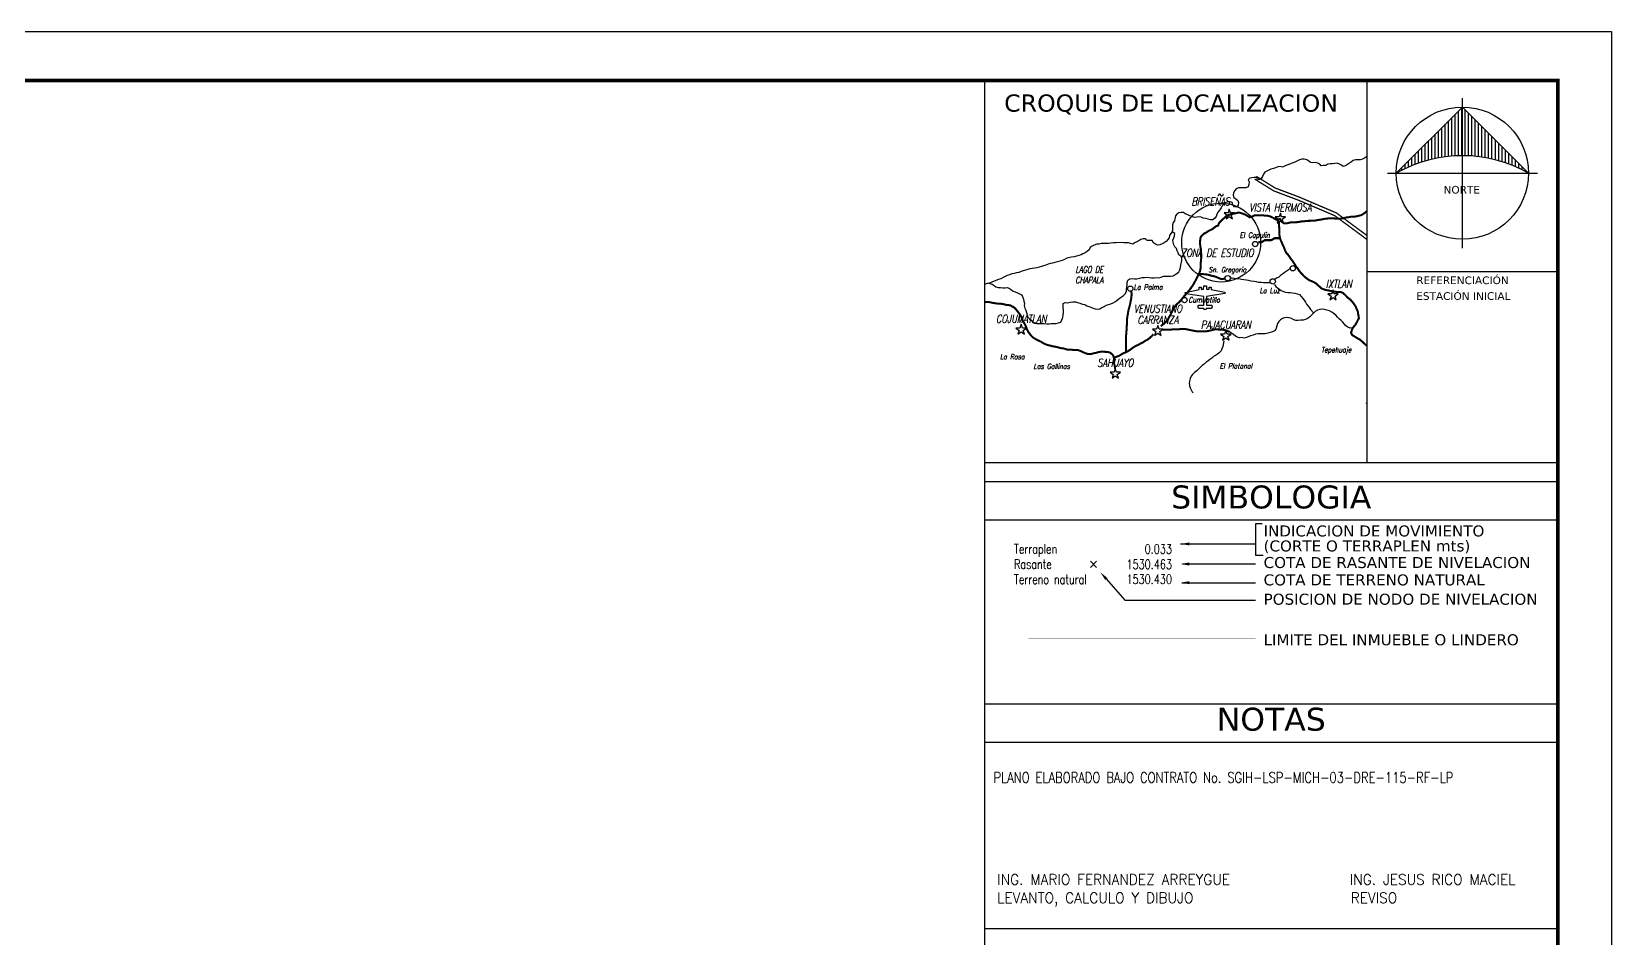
# Model space of a CAD drawing. Extents: x -258 to 258, y -173 to 173.
# Drawn here: x 0 to 258.3, y 24.8 to 173 of the extents above; entities that cross this region are included whole.
import ezdxf
from ezdxf.enums import TextEntityAlignment as Align

# ---------------------------------------------------------------- set-up
doc = ezdxf.new("R2010")
doc.units = 0
doc.header["$MEASUREMENT"] = 0
doc.header["$PDMODE"] = 3
doc.header["$PDSIZE"] = 0.5
doc.layers.get('0').update_dxf_attribs({"linetype": 'CONTINUOUS'})
for name, color, linetype in [('cotas', 7, 'CONTINUOUS'), ('CURVASTN', 3, 'CONTINUOUS'), ('LINEALMP', 3, 'CONTINUOUS'), ('PP', 7, 'CONTINUOUS'), ('prov', 7, 'CONTINUOUS')]:
    doc.layers.add(name, color=color, linetype=linetype)
doc.styles.add('ROMANS', font='romans.shx')
doc.styles.add('SS', font='verdana.TTF', dxfattribs={"width": 0.9})

# ---------------------------------------------------------------- blocks, each defined once
blk = doc.blocks.new('CITY')
blk.add_lwpolyline([(-1.01, -1.39), (0, -0.66), (1.01, -1.39), (0.62, -0.2), (1.63, 0.53), (0.39, 0.53), (0, 1.72), (-0.39, 0.53), (-1.63, 0.53), (-0.62, -0.2)], close=True)
at = {"style": 'ROMANS', "oblique": 12, "width": 0.75}
blk.add_attdef('CIUDAD', text='', height=2.5, dxfattribs=at).set_placement((0, 2.22), align=Align.CENTER)
blk = doc.blocks.new('terraplenn')
at = {"layer": 'cotas', "color": 5}
blk.add_point((0, 0), dxfattribs=at)
at = {"layer": 'cotas', "color": 5, "style": 'ROMANS', "width": 0.75}
for s, p in [('Terraplen', (-4.064, 0.549)), ('Rasante', (-4.064, -0.229)), ('Terreno natural', (-4.064, -1.006))]:
    blk.add_text(s, height=0.48, dxfattribs=at).set_placement(p)
at = {"layer": 'cotas', "color": 5, "style": 'ROMANS', "width": 0.75, "flags": 4}
for tag, p in [('TERRAPLEN', (4.003, 0.54)), ('RASANTE', (4.003, -0.239)), ('TERRENONATURAL', (4.003, -1))]:
    blk.add_attdef(tag, text='', height=0.48, dxfattribs=at).set_placement(p, align=Align.RIGHT)

msp = doc.modelspace()

# ---------------------------------------------------------------- hatches: boundary and pattern name
at = {"layer": 'PP'}
h = msp.add_hatch(dxfattribs=at)
h.set_pattern_fill('LINE', scale=4.374944, angle=90, style=0)
h.set_pattern_definition([(90, (-300.42614, -197.4655), (-0.54686806, 1e-12), [])])
edge = h.paths.add_edge_path()
edge.add_arc((233.94, 130.88), 21.86, 60.3716, 119.6284, ccw=False)
edge.add_line((244.75, 149.88), (233.94, 160.69))
edge.add_line((233.94, 160.69), (223.14, 149.88))

# ---------------------------------------------------------------- linework, layer by layer
for points in [[(218.32, 152.61), (218.27, 152.56), (217.94, 152.34), (217.62, 152.16), (217.23, 152.05), (216.87, 152.07), (216.49, 152.07), (216.1, 151.98), (215.8, 151.76), (215.5, 151.5), (215.14, 151.28), (214.82, 151.08), (214.46, 150.96), (214.18, 151.21), (213.85, 151.36), (213.49, 151.53), (213.1, 151.47), (212.69, 151.43), (212.31, 151.4), (211.94, 151.34), (211.61, 151.14), (211.23, 151.11), (210.87, 151.08), (210.62, 151.35), (210.29, 151.54), (209.9, 151.64), (209.49, 151.57), (209.13, 151.6), (208.82, 151.87), (208.49, 152.06), (208.1, 152.19), (207.69, 152.18), (207.32, 152.07), (206.97, 151.92), (206.64, 151.76), (206.29, 151.58), (205.93, 151.47), (205.57, 151.32), (205.22, 151.18), (204.86, 151.03), (204.51, 150.89), (204.14, 150.98), (203.76, 150.91), (203.4, 150.77), (203.05, 150.65), (202.64, 150.56), (202.31, 150.39), (201.98, 150.19), (201.65, 150.02), (201.4, 149.71), (201.27, 149.36), (201.08, 149.08), (200.79, 148.82), (200.42, 148.85), (200.31, 149.2), (199.92, 149.2), (199.54, 149.14), (199.18, 149.05), (198.9, 148.8), (199.08, 148.47), (199.03, 148.05), (198.9, 147.66), (198.51, 147.5), (198.08, 147.49), (197.69, 147.51), (197.32, 147.48), (196.97, 147.34), (196.72, 147.03), (196.54, 146.69), (196.49, 146.28), (196.6, 145.89), (196.91, 145.68), (197.25, 145.43), (197.34, 145.08), (197.29, 144.67), (197.05, 144.35), (196.68, 144.37), (196.43, 144.7), (196.32, 145.06), (195.98, 145.22), (195.6, 145.21), (195.24, 145.07), (194.91, 144.85), (194.67, 144.54), (194.48, 144.2), (194.27, 143.87), (194.02, 143.57), (193.81, 143.17), (193.68, 142.82), (193.45, 142.51), (193.16, 142.28), (192.77, 142.28), (192.38, 142.38), (191.97, 142.46), (191.58, 142.53), (191.22, 142.69), (190.86, 142.77), (190.5, 142.68), (190.11, 142.65), (189.76, 142.81), (189.37, 142.91), (189.03, 143.08), (188.64, 143.23), (188.34, 143.45), (187.95, 143.47), (187.6, 143.39), (187.27, 143.19), (187.05, 142.88), (186.95, 142.44), (186.9, 142.08), (186.65, 141.8), (186.52, 141.44), (186.56, 141.08), (186.56, 140.69), (186.51, 140.31), (186.27, 140.03), (186.08, 139.7), (185.98, 139.33), (185.76, 139.03), (185.51, 138.72), (185.19, 138.52), (184.86, 138.35), (184.5, 138.18), (184.09, 138.11), (183.75, 138.3), (183.42, 138.52), (183.2, 138.85), (182.81, 138.87), (182.4, 138.89), (182.12, 139.14), (181.73, 139.16), (181.37, 139.04), (181.05, 138.84), (180.72, 138.68), (180.36, 138.5), (180.06, 138.28), (179.7, 138.36), (179.34, 138.51), (178.95, 138.48), (178.54, 138.5), (178.15, 138.53), (177.29, 138.51), (176.92, 138.48), (176.47, 138.42), (176.08, 138.36), (175.7, 138.38), (174.9, 138.36), (174.52, 138.3), (174.15, 138.25), (173.74, 138.13), (173.39, 137.95), (173.11, 137.71), (172.9, 137.34), (172.6, 137.09), (172.28, 136.86), (171.91, 136.69), (171.59, 136.52), (171.23, 136.43), (170.85, 136.32), (170.46, 136.23), (170.02, 136.14), (169.25, 135.97), (168.87, 135.79), (168.49, 135.62), (168.1, 135.51), (167.74, 135.39), (167.33, 135.3), (166.94, 135.18), (166.59, 135.1), (166.23, 134.98), (165.82, 134.83), (165.46, 134.72), (165.11, 134.6), (164.75, 134.52), (164.37, 134.43), (163.98, 134.37), (163.62, 134.31), (163.24, 134.22), (162.88, 134.13), (162.52, 134.04), (162.14, 133.93), (161.78, 133.81), (161.4, 133.67), (161.04, 133.58), (160.68, 133.49), (160.27, 133.4), (159.88, 133.26), (159.53, 133.14), (159.18, 132.97), (158.85, 132.8), (158.49, 132.63), (158.1, 132.49), (157.39, 132.2), (156.62, 131.91), (156.27, 131.82), (155.91, 131.71), (155.82, 131.68)], [(168.56, 126.2), (168.59, 126.29), (168.69, 126.71), (168.74, 127.09), (168.75, 127.46), (168.67, 127.84), (168.69, 128.6), (169.02, 128.75), (169.4, 128.71), (169.82, 128.78), (170.24, 128.85), (170.66, 128.84), (171.04, 128.76), (171.42, 128.62), (171.83, 128.48), (172.21, 128.39), (172.54, 128.22), (172.87, 128.08), (173.21, 127.95), (173.57, 127.82), (173.91, 127.69), (174.28, 127.63), (174.66, 127.71), (175, 127.91), (175.35, 128.08), (175.68, 128.28), (176.1, 128.39), (176.49, 128.51), (176.87, 128.67), (177.21, 128.88), (177.51, 129.13), (177.84, 129.4), (178.23, 129.65), (178.53, 129.89), (178.83, 130.14), (179, 130.52), (179.05, 130.89), (179.1, 131.27), (179.11, 131.65), (179.15, 132.02), (179.25, 132.39), (179.55, 132.6), (179.93, 132.68), (180.31, 132.63), (180.72, 132.62), (181.18, 132.73), (181.56, 132.81), (181.98, 132.84), (182.36, 132.88), (182.74, 132.82), (183.11, 132.78), (183.53, 132.77), (183.96, 132.8), (184.33, 132.79), (184.71, 132.87), (185.05, 133.03), (185.43, 133.03), (185.84, 133.05), (186.22, 133.05), (186.64, 133.12), (186.98, 133.29), (187.28, 133.49), (187.58, 133.73), (187.76, 134.06), (187.85, 134.44), (187.9, 134.85), (188.08, 135.61), (188.09, 135.98), (187.89, 136.33), (187.6, 136.54), (187.47, 136.88), (187.32, 137.21), (187.2, 137.56), (186.95, 137.86), (186.75, 138.19), (186.64, 138.58), (186.59, 138.95), (186.74, 139.29), (186.87, 139.65), (186.91, 140.03), (186.48, 140.27)], [(156.48, 131.88), (157.06, 131.73), (157.39, 131.51), (157.68, 131.3), (158.06, 131.21), (158.42, 131.2), (158.8, 131.15), (159.18, 131.15), (159.55, 131.17), (159.9, 131.04), (160.22, 130.83), (160.51, 130.61), (160.84, 130.47), (161.18, 130.34), (161.51, 130.18), (161.84, 130), (162.04, 129.7), (162.16, 129.31), (162.23, 128.94), (162.35, 128.6), (162.31, 128.23), (162.38, 127.8), (162.55, 127.46), (162.66, 127.08), (162.78, 126.71), (162.89, 126.33), (163.14, 126.06), (163.43, 125.85), (163.67, 125.56), (164, 125.38), (164.38, 125.32), (165.56, 125.3), (165.98, 125.25), (166.36, 125.25), (166.73, 125.28), (167.11, 125.32), (167.53, 125.31), (167.91, 125.39), (168.29, 125.54), (168.46, 125.88), (168.56, 126.2)], [(202.59, 131.93), (201.77, 131.98), (201.4, 131.98), (201.03, 132.03), (200.67, 132.03), (200.28, 132.1), (199.89, 132.15), (199.4, 132.23), (198.98, 132.33), (198.62, 132.38), (198.2, 132.46), (197.82, 132.51), (197.4, 132.59), (197.03, 132.62), (196.64, 132.67), (196.28, 132.71), (196.01, 132.71)], [(205.75, 134.23), (205.44, 134.04), (205.11, 133.8), (204.82, 133.58), (204.51, 133.36), (204.19, 133.16), (203.91, 132.9), (203.57, 132.71), (203.27, 132.48), (203.16, 132.42)], [(203.24, 131.67), (203.42, 131.36), (203.71, 131.13), (204.03, 130.92), (204.33, 130.71), (204.67, 130.56), (205.04, 130.44), (205.4, 130.38), (205.79, 130.35), (206.18, 130.33), (206.57, 130.28), (206.93, 130.18), (207.3, 130.02), (207.61, 129.71), (207.84, 129.4), (208.06, 129.11), (208.28, 128.81), (208.47, 128.47), (208.71, 128.16), (208.94, 127.88), (209.13, 127.57), (209.65, 127.01)], [(216.01, 124.59), (215.61, 124.55), (215.21, 124.72), (214.89, 124.9), (214.67, 125.22), (214.4, 125.54), (214.11, 125.78), (213.84, 126.02), (213.54, 126.32), (213.29, 126.61), (212.97, 126.87), (212.59, 127.14), (212.19, 127.35), (211.79, 127.51), (211.41, 127.62), (211.01, 127.67), (210.63, 127.58), (210.23, 127.47), (209.89, 127.25), (209.57, 126.93), (209.22, 126.64), (208.95, 126.34), (208.63, 126.12), (208.29, 125.96), (207.91, 125.85), (207.53, 125.85), (207.11, 125.79), (206.73, 125.77), (206.36, 125.92), (206.03, 126.13), (205.63, 126.24), (205.25, 126.29), (204.88, 126.23), (204.51, 126.12), (204.19, 125.91), (203.92, 125.62), (203.74, 125.29), (203.52, 124.54), (203.33, 124.16), (202.91, 123.97), (202.51, 123.83), (202.14, 123.75), (201.68, 123.64), (201.28, 123.61), (200.87, 123.61), (200.5, 123.59), (200.1, 123.55), (199.73, 123.39), (199.32, 123.28), (198.63, 123.01), (198.28, 122.93), (197.88, 123), (197.5, 122.95), (197.13, 123.05), (196.83, 123.21), (196.53, 123.51), (196.18, 123.75), (195.86, 123.93)], [(194.93, 122.46), (194.76, 121.52), (194.61, 121.16), (194.48, 120.82), (194.17, 120.53), (193.88, 120.3), (193.58, 120.09), (193.26, 119.91), (192.98, 119.64), (192.66, 119.42), (192.33, 119.16), (192.02, 118.92), (191.71, 118.66), (191.42, 118.42), (191.14, 118.16), (190.85, 117.9), (190.52, 117.59), (190.15, 117.28), (189.82, 116.99), (189.59, 116.71), (189.43, 116.32), (189.3, 115.9), (189.28, 115.53), (189.33, 115.17), (189.46, 114.78), (189.59, 114.45), (189.78, 114.14), (189.93, 113.95)], [(201.19, 92.56), (200.13, 92.56), (200.13, 87.45), (201.36, 87.45)]]:
    msp.add_lwpolyline(points)
for points, const_width in [([(218.32, 139.06), (213.06, 142.94), (207.07, 145.49), (203.09, 146.99), (199.98, 148.92)], 0.209), ([(218.32, 139.71), (213.33, 143.39), (207.27, 145.97), (203.32, 147.46), (200.26, 149.36)], 0.209), ([(194.85, 142.42), (194.21, 141.81), (193.99, 141.31), (193.65, 141.2), (193.37, 140.96), (193.03, 140.72), (192.63, 140.53), (192.31, 140.36), (192.01, 140.15), (191.69, 139.98), (191.4, 139.74), (191.16, 139.44), (191.08, 139.07), (191.06, 138.7), (191.06, 138.32), (191.09, 137.94), (191.15, 137.57), (191.15, 137.17), (191.18, 136.79), (191.23, 136.39), (191.24, 136.01), (191.21, 135.64), (191.16, 135.18), (191.13, 134.78), (191.14, 134.36), (191.08, 133.98), (190.95, 133.6), (190.77, 133.28), (190.61, 132.9), (190.45, 132.58), (190.27, 132.26), (190.08, 131.91), (189.9, 131.59), (189.65, 131.24), (189.41, 130.88), (188.88, 130.24), (188.64, 129.97), (188.38, 129.68), (188.14, 129.38), (187.9, 129.08), (187.66, 128.81), (187.34, 128.54), (187.07, 128.27), (186.81, 127.89), (186.6, 127.52), (186.41, 127.11), (186.23, 126.74), (186.01, 126.39), (185.8, 125.96), (185.56, 125.69), (185.27, 125.37), (184.97, 125.13), (184.63, 124.88)], 0.335), ([(218.32, 121.58), (218.31, 121.63), (218.06, 121.89), (217.77, 122.16), (217.5, 122.4), (217.2, 122.66), (216.85, 122.85), (216.48, 123.09), (216.15, 123.27), (215.86, 123.49), (215.75, 123.83), (215.86, 124.18), (215.99, 124.53), (216.22, 124.83), (216.46, 125.12), (216.65, 125.45), (216.84, 125.83), (217.02, 126.15), (216.97, 126.52), (216.89, 126.93), (216.83, 127.35), (216.66, 127.67), (216.5, 128.05), (216.31, 128.37), (216.07, 128.71), (215.8, 129.01), (215.55, 129.27), (215.21, 129.51), (214.96, 129.78), (214.42, 130.31), (214.05, 130.44), (213.67, 130.44), (213.24, 130.49), (212.87, 130.51), (212.47, 130.6), (212.11, 130.7), (211.63, 130.78), (211.23, 130.91), (210.88, 131.04), (210.59, 131.33), (210.29, 131.6), (209.99, 131.87), (209.64, 132.08), (209.29, 132.23), (208.92, 132.37), (208.62, 132.58), (208.27, 132.85), (208, 133.09), (207.73, 133.38), (207.46, 133.68), (207.22, 133.97), (207, 134.32), (206.76, 134.61), (206.57, 134.93), (206.14, 135.57), (205.9, 135.87), (205.68, 136.21), (205.41, 136.59), (205.14, 136.87), (204.95, 137.27), (204.79, 137.68), (204.65, 138.03), (204.48, 138.37), (204.32, 138.75), (204.16, 139.1), (204.08, 139.52), (204, 139.87), (203.99, 141.02), (203.96, 141.48), (203.93, 141.85), (203.71, 142.17), (203.39, 142.34), (203.07, 142.55), (202.69, 142.73), (202.31, 142.89), (201.91, 142.94), (201.54, 142.96), (201.13, 143.01), (200.33, 143.01), (199.96, 142.98), (199.56, 142.79), (199.16, 142.66), (198.55, 143.06), (197.97, 143.28), (197.43, 143.46), (196.76, 143.3), (195.99, 143.16), (195.36, 142.88), (194.85, 142.42)], 0.335), ([(204.06, 142.55), (204.17, 142.2), (204.41, 141.93), (204.79, 141.67), (205.16, 141.67), (205.52, 141.75), (205.92, 141.84), (206.72, 141.85), (207.15, 141.9), (207.57, 141.98), (208, 142.01), (208.43, 142.07), (208.8, 142.09), (209.61, 142.1), (209.99, 142.16), (210.41, 142.24), (210.81, 142.29), (211.22, 142.38), (211.73, 142.46), (212.23, 142.49), (212.61, 142.49), (213.12, 142.47), (213.6, 142.44), (214.03, 142.45), (214.41, 142.5), (214.86, 142.62), (215.26, 142.67), (215.69, 142.75), (216.17, 142.78), (216.6, 142.81), (217, 142.92), (217.38, 143.01), (217.72, 143.2), (218.02, 143.41), (218.29, 143.66), (218.32, 143.69)], 0.335), ([(200.59, 138.61), (201.12, 138.61), (201.65, 138.93), (202.71, 138.93), (203.24, 139.25), (204.03, 139.25)], 0.356), ([(195.15, 132.68), (194.84, 132.6), (194.44, 132.6), (194.04, 132.76), (193.7, 132.92), (193.32, 133.03), (192.96, 133.1), (192.62, 133.21), (192.22, 133.31), (191.84, 133.34), (191.46, 133.39), (191.06, 133.41), (190.95, 133.41)], 0.335), ([(179.83, 130.61), (179.83, 130.45), (179.86, 130.07), (179.83, 129.68), (179.78, 129.29), (179.68, 128.85), (179.61, 128.45), (179.5, 128.01), (179.38, 127.6), (179.3, 127.24), (179.25, 126.85), (179.17, 126.46), (179.12, 126.06), (179.09, 125.62), (179.09, 125.21), (179.07, 124.85), (179.07, 124.46), (179.02, 124.09), (179, 123.73), (178.95, 123.32), (178.95, 122.51), (178.92, 122.09), (178.93, 120.98), (178.98, 120.69)], 0.335), ([(155.82, 128.84), (156.36, 128.84), (156.76, 128.77), (157.22, 128.66), (157.62, 128.61), (158.05, 128.53), (158.48, 128.53), (158.85, 128.48), (159.26, 128.37), (159.63, 128.32), (160.01, 128.28), (160.36, 128.09), (160.68, 127.9), (160.97, 127.61), (161.46, 126.96), (161.71, 126.62), (161.87, 126.28), (162, 125.92), (162.17, 125.6), (162.35, 125.28), (162.52, 124.96), (162.79, 124.27), (162.96, 123.95), (163.19, 123.63), (163.42, 123.33), (163.68, 123.07), (164.03, 122.83), (164.38, 122.64), (164.76, 122.46), (165.13, 122.28), (165.46, 122.06), (165.8, 121.9), (166.18, 121.77), (166.53, 121.7), (166.88, 121.59), (167.28, 121.53), (167.66, 121.46), (168, 121.35), (168.36, 121.27), (168.76, 121.22), (169.16, 121.09), (169.54, 121.01), (169.91, 121.04), (170.28, 120.99), (170.69, 120.99), (171.09, 120.95), (171.44, 120.84), (171.84, 120.65), (172.19, 120.5), (172.54, 120.36), (172.92, 120.31), (173.32, 120.34), (173.69, 120.45), (174.07, 120.51), (174.47, 120.64), (174.85, 120.69), (175.22, 120.69), (175.97, 120.65), (176.32, 120.54), (176.62, 120.33), (176.86, 120.07), (177, 119.56), (177, 118.75), (177.11, 118.35), (177.16, 117.95)], 0.335), ([(185.03, 124.26), (185.11, 124.27), (185.52, 124.3), (185.89, 124.28), (186.27, 124.3), (186.7, 124.36), (187.47, 124.36), (187.85, 124.39), (188.65, 124.39), (189.05, 124.32), (189.41, 124.24), (189.78, 124.17), (190.18, 124.08), (190.55, 124.03), (190.96, 124.03), (191.36, 124.01), (191.79, 124.01), (192.16, 124.04), (192.62, 124.13), (193.02, 124.23), (193.45, 124.34), (193.85, 124.35), (194.28, 124.29), (194.71, 124.3), (195.14, 124.22), (195.52, 124.09), (195.86, 123.93)], 0.335), ([(183.43, 123.55), (183.38, 123.48), (183.08, 123.18), (182.76, 122.89), (182.44, 122.65), (182.1, 122.48), (181.78, 122.26), (181.38, 122.05), (180.97, 121.83), (180.57, 121.65), (180.23, 121.45), (179.91, 121.23), (179.61, 121), (179.24, 120.77), (178.89, 120.58), (178.52, 120.45), (178.19, 120.26), (177.85, 120.04), (177.51, 119.91), (177.13, 119.77), (176.97, 119.66)], 0.335)]:
    msp.add_lwpolyline(points, dxfattribs=dict(const_width=const_width))
at = {"linetype": 'Continuous'}
msp.add_lwpolyline([(195.08, 130.2), (192.09, 129.73), (192.09, 128.31), (192.86, 128.31), (192.9, 128.31), (192.93, 128.29), (192.96, 128.26), (192.98, 128.23), (193, 128.19), (193.01, 128.14), (193.02, 128.1), (193.03, 128.05), (193.02, 128), (193.01, 127.95), (193, 127.91), (192.98, 127.87), (192.96, 127.83), (192.93, 127.81), (192.9, 127.79), (192.86, 127.78), (192.09, 127.78), (192.09, 127.73), (192.07, 127.69), (192.05, 127.65), (192.02, 127.62), (191.99, 127.6), (191.95, 127.58), (191.91, 127.57), (191.87, 127.57), (191.83, 127.57), (191.79, 127.58), (191.76, 127.6), (191.72, 127.62), (191.69, 127.65), (191.67, 127.69), (191.66, 127.73), (191.65, 127.78), (190.89, 127.78), (190.85, 127.79), (190.81, 127.81), (190.79, 127.83), (190.76, 127.87), (190.74, 127.91), (190.73, 127.95), (190.72, 128), (190.72, 128.05), (190.72, 128.1), (190.73, 128.14), (190.74, 128.19), (190.76, 128.23), (190.79, 128.26), (190.81, 128.29), (190.85, 128.31), (190.89, 128.31), (191.65, 128.31), (191.65, 129.73), (188.72, 130.17), (188.7, 130.18), (188.68, 130.19), (188.66, 130.2), (188.64, 130.21), (188.63, 130.23), (188.62, 130.24), (188.61, 130.26), (188.61, 130.27), (188.61, 130.29), (188.61, 130.31), (188.62, 130.32), (188.63, 130.34), (188.64, 130.36), (188.66, 130.37), (188.69, 130.38), (188.72, 130.39), (190.89, 130.89), (190.89, 131.26), (191.22, 131.26), (191.22, 130.94), (191.61, 130.94), (191.65, 131.41), (191.66, 131.42), (191.66, 131.44), (191.67, 131.45), (191.68, 131.46), (191.7, 131.47), (191.71, 131.48), (191.73, 131.48), (191.74, 131.48), (192, 131.48), (192.02, 131.48), (192.03, 131.48), (192.05, 131.47), (192.06, 131.46), (192.08, 131.45), (192.08, 131.44), (192.09, 131.42), (192.09, 131.41), (192.13, 130.94), (192.52, 130.94), (192.52, 131.26), (192.86, 131.26), (192.86, 130.89), (195.08, 130.42), (195.1, 130.4), (195.12, 130.39), (195.13, 130.37), (195.14, 130.36), (195.14, 130.34), (195.15, 130.32), (195.15, 130.31), (195.15, 130.29), (195.14, 130.28), (195.14, 130.26), (195.13, 130.25), (195.12, 130.24), (195.11, 130.23), (195.1, 130.22), (195.09, 130.21)], close=True, dxfattribs=at)
for points in [[(187.84, 89.27, 0, 0.484, 0), (189.28, 89.27, 0, 0, 0)], [(187.84, 85.99, 0, 0.484, 0), (189.28, 85.99, 0, 0, 0)], [(174.77, 84.63, 0, 0.484, 0), (175.72, 83.54, 0, 0, 0)], [(187.84, 82.93, 0, 0.484, 0), (189.28, 82.93, 0, 0, 0)]]:
    msp.add_lwpolyline(points, format="xyseb")
for centre in [(200.06, 138.29), (206.22, 134.33), (195.58, 132.71), (202.93, 132.19), (179.65, 131), (188.5, 129.14)]:
    msp.add_circle(centre, 0.434)
at = {"layer": 'LINEALMP'}
msp.add_lwpolyline([(-249.23, 165.03), (155.82, 165.03), (155.82, -164.28), (-249.23, -164.28)], close=True, dxfattribs=at)
at = {"layer": 'PP', "color": 7}
for p, q in [((155.82, 165.03), (155.82, 102.53)), ((218.32, 165.03), (218.32, 102.53)), ((233.94, 137.63), (233.94, 162.14)), ((221.68, 149.88), (246.2, 149.88)), ((218.32, 133.78), (249.57, 133.78)), ((249.57, 102.53), (155.82, 102.53)), ((249.57, 99.41), (155.82, 99.41)), ((155.82, 99.41), (155.82, 26.34)), ((249.57, 93.16), (155.82, 93.16)), ((187.84, 89.27), (200.13, 89.27)), ((188.26, 85.99), (200.13, 85.99)), ((175.72, 83.54), (178.74, 80.05)), ((188.09, 82.93), (200.13, 82.93)), ((178.74, 80.05), (200.13, 80.05)), ((249.57, 63.08), (155.82, 63.08)), ((249.57, 56.83), (155.82, 56.83)), ((249.57, 26.34), (155.82, 26.34))]:
    msp.add_line(p, q, dxfattribs=at)
at = {"layer": 'PP'}
msp.add_lwpolyline([(-258.31, -173.03), (-258.31, 173.03), (258.31, 173.03), (258.31, -173.03)], close=True, dxfattribs=at)
at = {"layer": 'PP', "const_width": 0.6}
msp.add_lwpolyline([(-249.23, 165.03), (-249.23, -164.28), (249.57, -164.28), (249.57, 165.03)], close=True, dxfattribs=at)
at = {"layer": 'PP', "color": 7}
msp.add_lwpolyline([(233.94, 160.69), (244.75, 149.88, 0.264477), (223.14, 149.88)], format="xyb", close=True, dxfattribs=at)
at = {"layer": 'PP', "color": 7, "linetype": 'Continuous'}
msp.add_lwpolyline([(218.34, 112.25), (218.2, 112.27)], dxfattribs=at)
at = {"layer": 'PP', "color": 7, "const_width": 0.0625}
msp.add_lwpolyline([(162.96, 73.8), (200.13, 73.8)], dxfattribs=at)
at = {"layer": 'PP', "color": 7}
msp.add_circle((233.94, 149.88), 10.81, dxfattribs=at)
at = {"layer": 'prov'}
msp.add_circle((194.5, 138.53), 6.45, dxfattribs=at)

# ---------------------------------------------------------------- block references
ref = msp.add_blockref('CITY', (195.83, 143.12), dxfattribs=dict(xscale=0.5234075294480135, yscale=0.5234075294479529, zscale=0.5234075294480607, rotation=359.9999999999956))
ref.add_attrib('CIUDAD', 'BRISENAS', dxfattribs={"height": 1.309, "rotation": 360, "style": 'ROMANS', "oblique": 12, "width": 0.75}).set_placement((192.79, 144.6), align=Align.CENTER)
at = {"xscale": 0.5234075294480135, "yscale": 0.5234075294479529, "zscale": 0.5234075294480607, "rotation": 359.9999999999956}
for p, values in [((204.18, 142.46), {'CIUDAD': 'VISTA HERMOSA'}), ((161.81, 124.27), {'CIUDAD': 'COJUMATLAN'}), ((184.15, 124.08), {'CIUDAD': 'CARRANZA'}), ((195.27, 123.29), {'CIUDAD': 'PAJACUARAN'}), ((177.19, 117.07), {'CIUDAD': 'SAHUAYO'})]:
    msp.add_blockref('CITY', p, dxfattribs=at).add_auto_attribs(values)
ref = msp.add_blockref('CITY', (212.8, 129.9), dxfattribs=dict(xscale=0.5234075294480135, yscale=0.5234075294479529, zscale=0.5234075294480607, rotation=359.9999999999956))
ref.add_attrib('CIUDAD', 'IXTLAN', dxfattribs={"height": 1.309, "rotation": 360, "style": 'ROMANS', "oblique": 12, "width": 0.75}).set_placement((213.75, 131.13), align=Align.CENTER)
at = {"layer": 'CURVASTN', "xscale": 3.199999999999989, "yscale": 3.199999999999989, "zscale": 3.2}
msp.add_blockref('terraplenn', (173.64, 85.93), dxfattribs=at).add_auto_attribs({'TERRAPLEN': '0.033', 'RASANTE': '1530.463', 'TERRENONATURAL': '1530.430'})

# ---------------------------------------------------------------- texts
at = {"style": 'ROMANS', "oblique": 12, "width": 0.75}
msp.add_text('~', height=1.31, rotation=360, dxfattribs=at).set_placement((193.8, 145.74))
for s, height, p in [('El Capulin', 0.842, (200, 139.33)), ('ZONA DE ESTUDIO', 1.3085, (193.87, 136.2)), ('LAGO DE', 1.053, (172.95, 133.6)), ('Sn. Gregorio', 0.8423, (195.52, 133.68)), ('CHAPALA', 1.053, (172.95, 131.89)), ('La Palma', 0.842, (182.56, 130.83)), ('Cumuatillo', 0.842, (191.73, 128.75)), ('La Luz', 0.842, (202.47, 130.27)), ('VENUSTIANO', 1.309, (184.15, 127.07)), ('Tepehuaje', 0.842, (213.32, 120.59)), ('La Rosa', 0.842, (160.35, 119.46)), ('Las Gallinas', 0.8423, (166.79, 117.88)), ('El Platanal', 0.8423, (196.93, 117.95))]:
    msp.add_text(s, height=height, rotation=360, dxfattribs=at).set_placement(p, align=Align.CENTER)
at = {"layer": 'PP', "color": 7, "style": 'SS'}
for s, height, p in [('CROQUIS DE LOCALIZACION', 2.8125, (159.03, 159.94)), ('REFERENCIACIÓN', 1.25, (226.4, 131.74)), ('ESTACIÓN INICIAL', 1.25, (226.4, 129.17)), ('INDICACION DE MOVIMIENTO', 1.8, (201.44, 90.49)), ('(CORTE O TERRAPLEN mts)', 1.8, (201.44, 88.04)), ('COTA DE RASANTE DE NIVELACION', 1.8, (201.44, 85.33)), ('COTA DE TERRENO NATURAL', 1.8, (201.44, 82.49)), ('POSICION DE NODO DE NIVELACION ', 1.8, (201.44, 79.33)), ('LIMITE DEL INMUEBLE O LINDERO', 1.8, (201.44, 72.7))]:
    msp.add_text(s, height=height, rotation=360, dxfattribs=at).set_placement(p)
for s, height, p in [('NORTE', 1.25, (233.84, 146.55)), ('SIMBOLOGIA', 3.75, (202.69, 95.07)), ('NOTAS', 3.75, (202.69, 58.74))]:
    msp.add_text(s, height=height, rotation=360, dxfattribs=at).set_placement(p, align=Align.CENTER)
at = {"layer": 'PP', "color": 7, "style": 'ROMANS'}
for s, height, width, p in [('PLANO ELABORADO BAJO CONTRATO No. SGIH-LSP-MICH-03-DRE-115-RF-LP', 1.7283, 0.8, (157.28, 50.21)), ('ING. MARIO FERNANDEZ ARREYGUE', 1.7283, 0.95, (157.88, 33.55)), ('ING. JESUS RICO MACIEL', 1.7283, 0.95, (215.54, 33.55)), ('LEVANTO, CALCULO Y DIBUJO', 1.7283, 0.95, (157.88, 30.54)), ('REVISO', 1.728, 0.95, (215.69, 30.54))]:
    msp.add_text(s, height=height, rotation=360, dxfattribs=dict(at, width=width)).set_placement(p)

doc.saveas('drawing.dxf')
